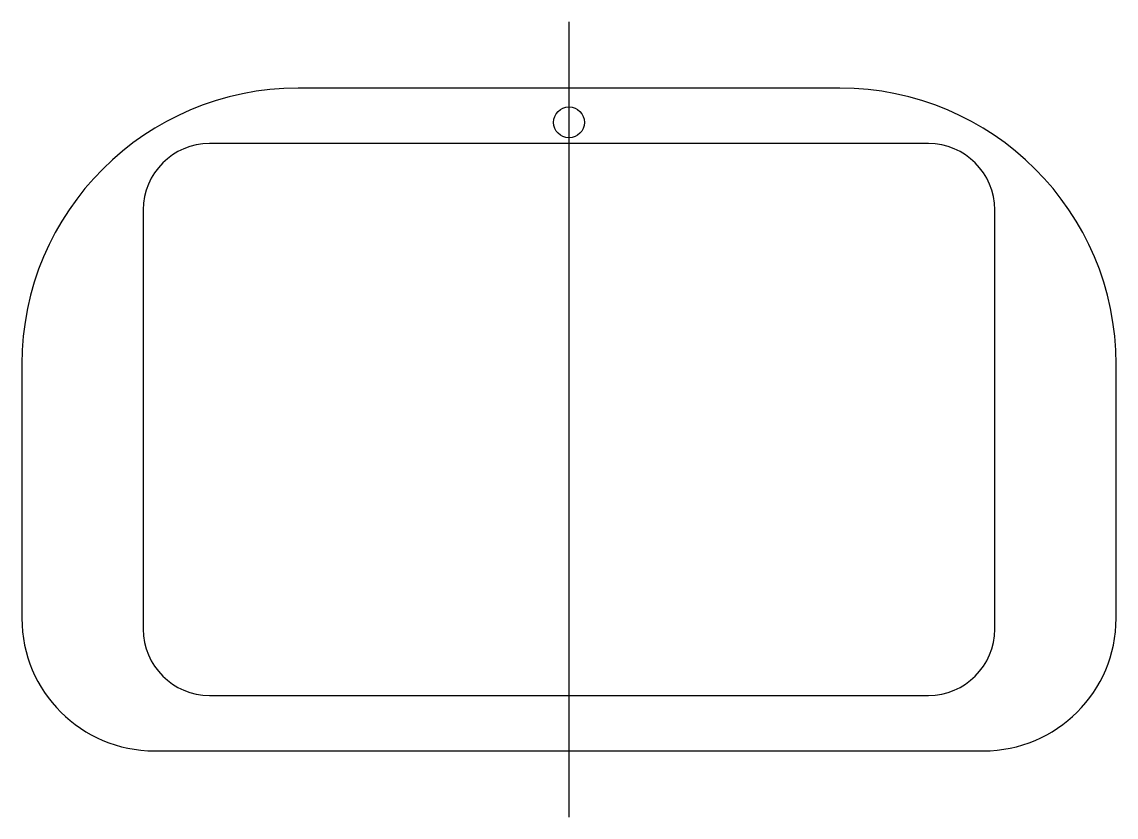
# Model space of a CAD drawing. Header units: millimetres. Extents: x -49.5 to 49.5, y -36 to 36.
import ezdxf

# ---------------------------------------------------------------- set-up
doc = ezdxf.new("R2010")
doc.units = ezdxf.units.MM
for name, color, linetype in [('KAMERA_BOD_VOLITELNE', 7, 'Continuous'), ('MASKA_OKNO', 7, 'Continuous'), ('OS_OHYBU', 7, 'Continuous'), ('REZ_PRIREZ', 7, 'Continuous')]:
    doc.layers.add(name, color=color, linetype=linetype)

msp = doc.modelspace()

# ---------------------------------------------------------------- linework, layer by layer
at = {"layer": 'KAMERA_BOD_VOLITELNE'}
msp.add_circle((0, 26.9), 1.4, dxfattribs=at)
at = {"layer": 'MASKA_OKNO'}
for p, q in [((32.519, 24.98), (-32.519, 24.98)), ((-38.519, 18.98), (-38.519, -18.98)), ((38.519, -18.98), (38.519, 18.98)), ((-32.519, -24.98), (32.519, -24.98))]:
    msp.add_line(p, q, dxfattribs=at)
for centre, start, end in [((-32.519, 18.98), 90, 180), ((32.519, 18.98), 0, 90), ((-32.519, -18.98), 180, 270), ((32.519, -18.98), 270, 360)]:
    msp.add_arc(centre, 6, start, end, dxfattribs=at)
at = {"layer": 'OS_OHYBU'}
msp.add_line((0, -36), (0, 36), dxfattribs=at)
at = {"layer": 'REZ_PRIREZ'}
for p, q in [((24.5, 30), (-24.5, 30)), ((-49.5, 5), (-49.5, -18)), ((49.5, -18), (49.5, 5)), ((-37.5, -30), (37.5, -30))]:
    msp.add_line(p, q, dxfattribs=at)
for centre, radius, start, end in [((-24.5, 5), 25, 90, 180), ((24.5, 5), 25, 0, 90), ((-37.5, -18), 12, 180, 270), ((37.5, -18), 12, 270, 360)]:
    msp.add_arc(centre, radius, start, end, dxfattribs=at)

doc.saveas('drawing.dxf')
